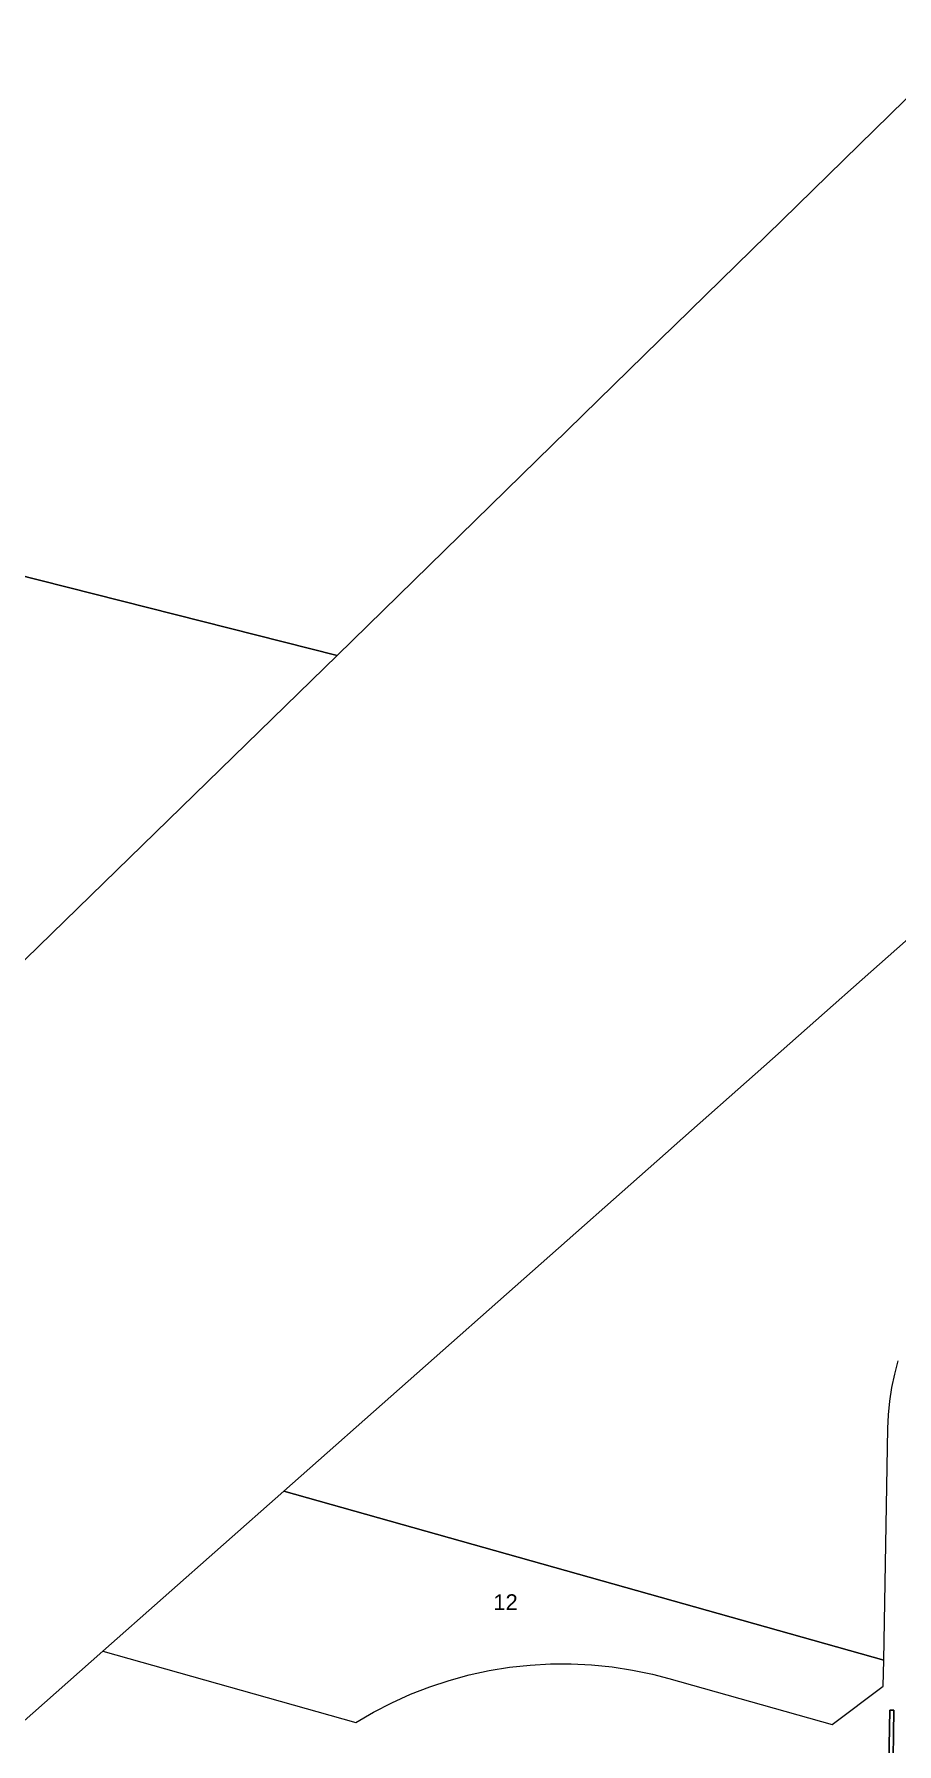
# Model space of a CAD drawing. Header units: metres. Extents: x 289087 to 291245, y 6227587 to 6229773.
# Drawn here: x 290564.1 to 290663, y 6228989.5 to 6229185.3 of the extents above; entities that cross this region are included whole.
import ezdxf

# ---------------------------------------------------------------- set-up
doc = ezdxf.new("R2010")
doc.units = ezdxf.units.M
doc.layers.add('Cadastre Land Parcels_SP_EXT', color=9, linetype='Continuous', lineweight=5)
doc.layers.add('Cadastre Roads_SP_EXT', color=9, linetype='Continuous', lineweight=5)
doc.layers.add('Duct_SP_EXT', color=7, linetype='Continuous')
doc.styles.get("Standard").update_dxf_attribs({"font": 'arial.ttf'})

msp = doc.modelspace()

# ---------------------------------------------------------------- linework, layer by layer
at = {"layer": 'Cadastre Land Parcels_SP_EXT', "linetype": 'Continuous'}
for points in [[(290518.36, 6229134.49), (290598.85, 6229114.14), (290676.24, 6229189.82), (290676.24, 6229189.82), (290713.13, 6229223.62), (290698.29, 6229236.28), (290683.45, 6229248.93), (290687.64, 6229264.89), (290695.51, 6229294.88), (290699.83, 6229311.33), (290704.15, 6229327.78), (290707.71, 6229341.34), (290708.46, 6229344.25), (290712.58, 6229360.74), (290716.4, 6229377.31), (290719.93, 6229393.95), (290723.15, 6229410.64), (290726.32, 6229428.87), (290719.11, 6229430), (290724.67, 6229469.03)], [(290678.23, 6229094), (290592.75, 6229018.41), (290661.49, 6228999.05), (290661.97, 6229025.59), (290662.04, 6229027.16), (290662.2, 6229028.73), (290662.43, 6229030.28), (290662.74, 6229031.82), (290663.14, 6229033.34)]]:
    msp.add_lwpolyline(points, dxfattribs=at)
for points in [[(290598.85, 6229114.14), (290518.36, 6229134.49), (290503.62, 6229021.43), (290598.85, 6229114.14)], [(290661.49, 6228999.05), (290592.75, 6229018.41), (290572.01, 6229000.07), (290600.98, 6228991.91), (290603.02, 6228993.09), (290605.12, 6228994.17), (290607.27, 6228995.14), (290609.46, 6228995.99), (290611.7, 6228996.73), (290613.98, 6228997.35), (290616.28, 6228997.85), (290618.6, 6228998.23), (290620.95, 6228998.48), (290623.3, 6228998.62), (290625.66, 6228998.63), (290628.01, 6228998.51), (290630.35, 6228998.27), (290632.69, 6228997.92), (290634.99, 6228997.44), (290636.86, 6228996.95), (290655.56, 6228991.69), (290661.43, 6228996.06), (290661.49, 6228999.05)]]:
    msp.add_lwpolyline(points, close=True, dxfattribs=at)
at = {"layer": 'Cadastre Roads_SP_EXT', "linetype": 'Continuous'}
msp.add_lwpolyline([(290499.44, 6228935.88), (290572.01, 6229000.07), (290592.75, 6229018.41), (290678.23, 6229094), (290711.17, 6229123.19), (290716.88, 6229128.66), (290738.28, 6229149.2), (290757.77, 6229167.9), (290770.99, 6229180.59), (290784.21, 6229193.27), (290792.24, 6229200.97), (290767.93, 6229229.07), (290746.33, 6229254.03), (290713.13, 6229223.62), (290676.24, 6229189.82), (290598.85, 6229114.14), (290503.62, 6229021.43)], dxfattribs=at)
at = {"layer": 'Duct_SP_EXT'}
for p, q in [((290662.17, 6228993.32), (290661.82, 6228971.62)), ((290662.17, 6228993.32), (290662.41, 6228993.31)), ((290662.65, 6228993.31), (290662.3, 6228971.61)), ((290662.65, 6228993.31), (290662.41, 6228993.31))]:
    msp.add_line(p, q, dxfattribs=at)

# ---------------------------------------------------------------- texts
at = {"layer": 'Cadastre Land Parcels_SP_EXT'}
msp.add_text('12', height=1.8, dxfattribs=at).set_placement((290616.75, 6229004.79))

doc.saveas('drawing.dxf')
